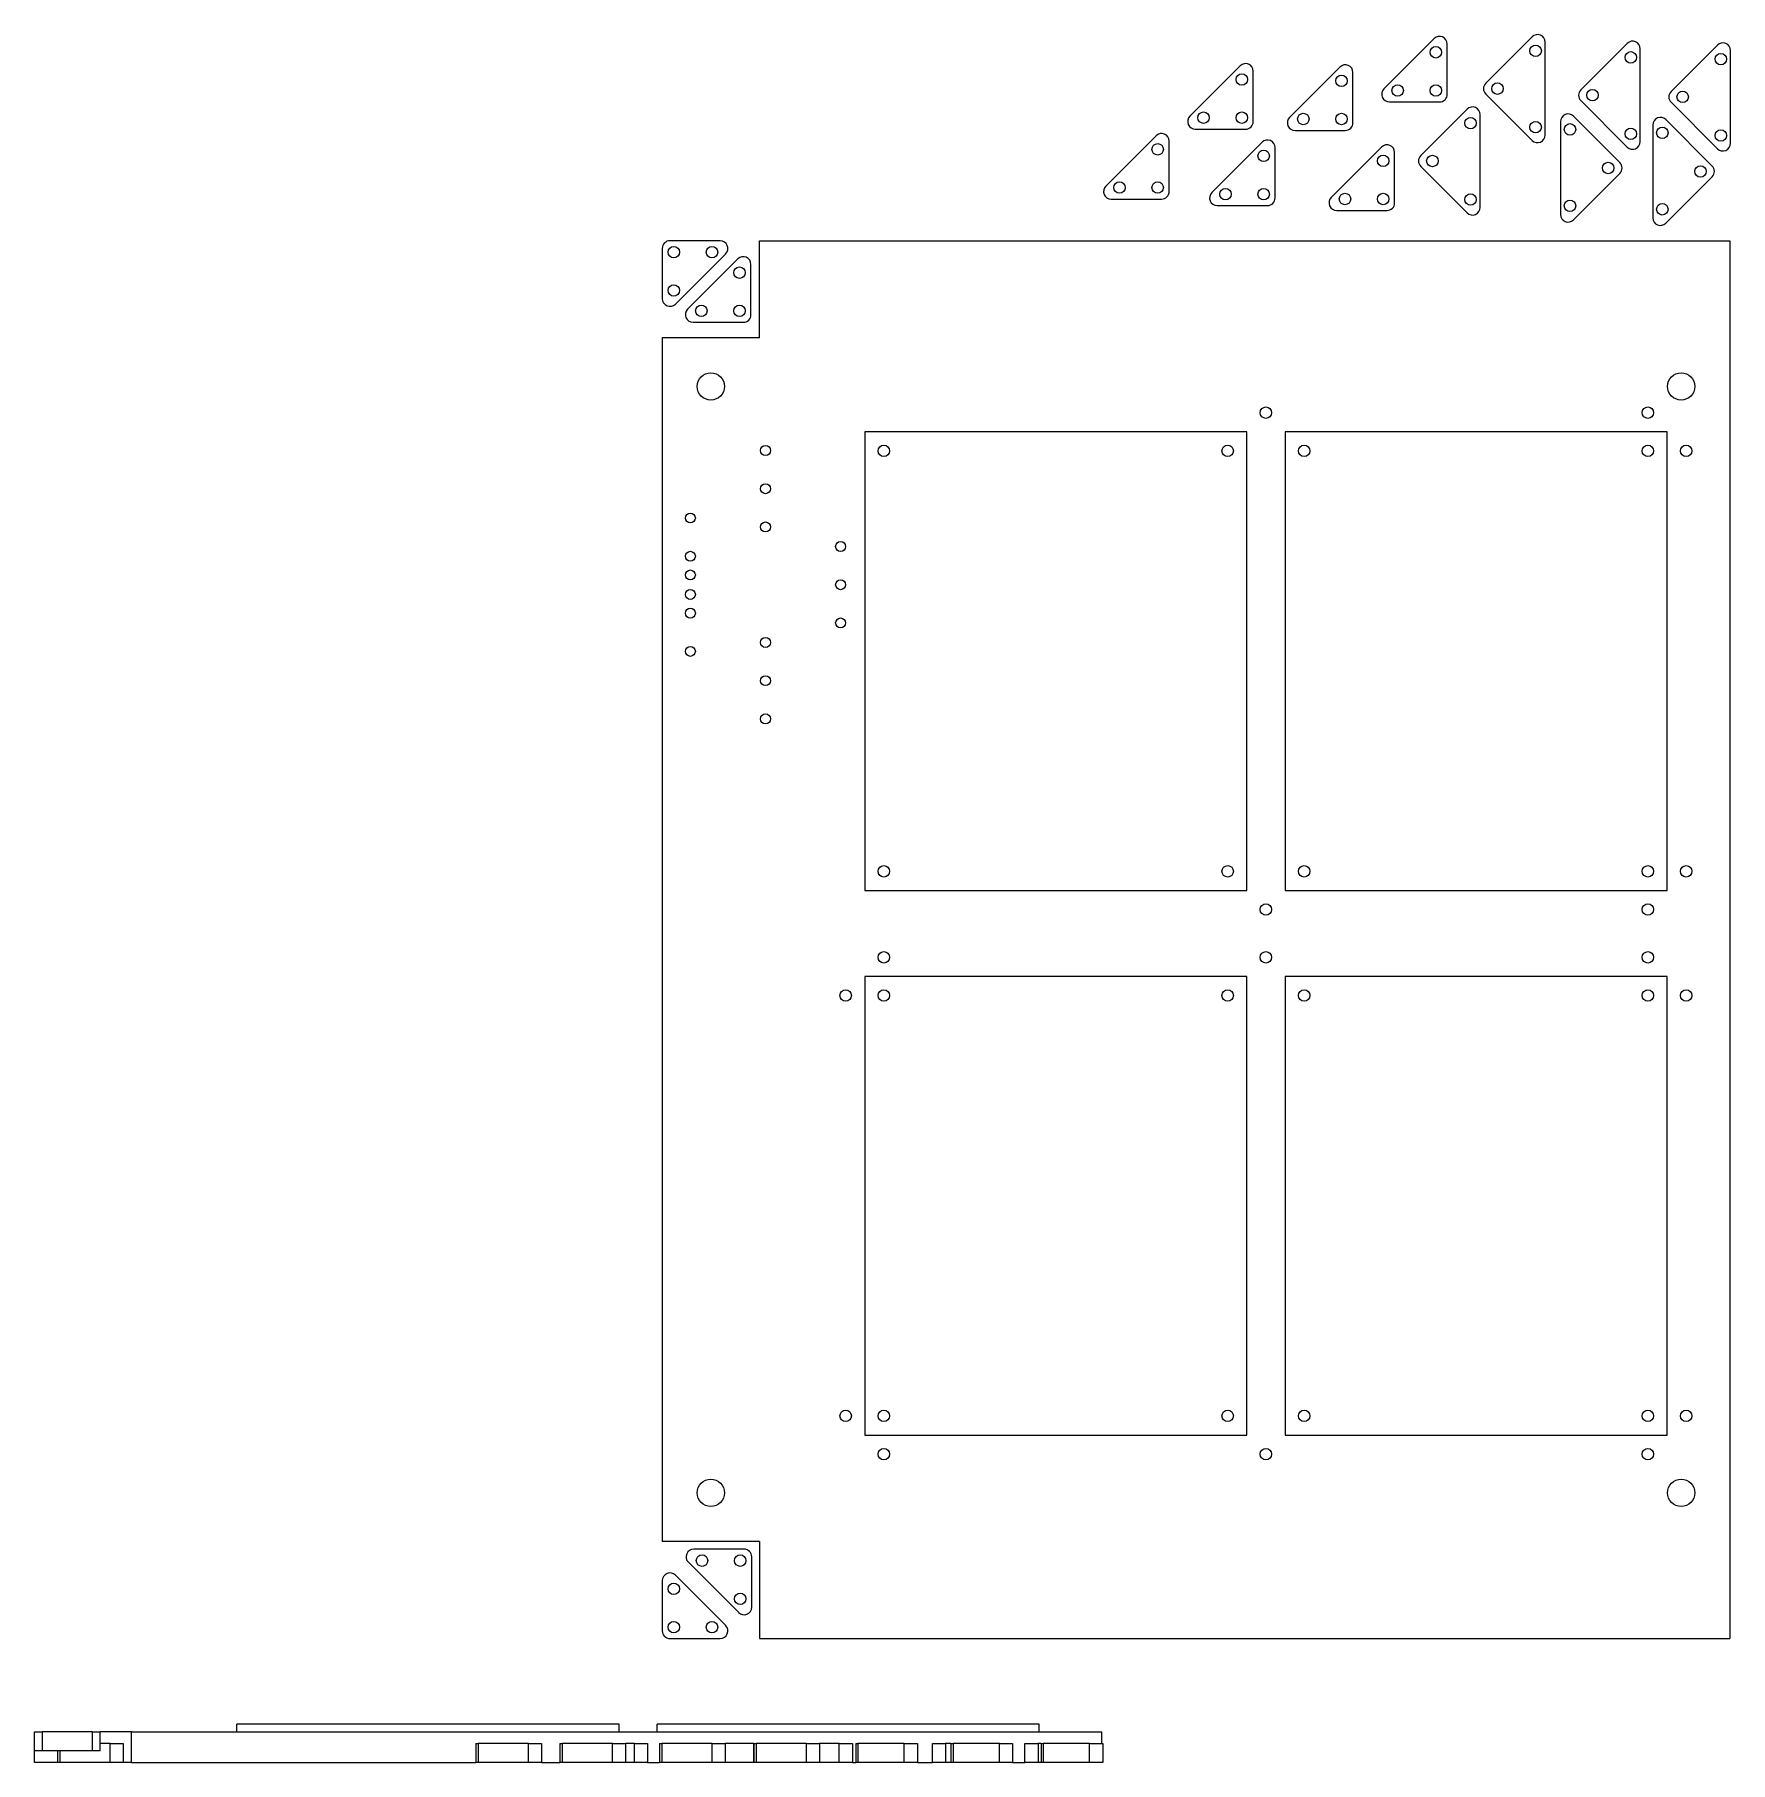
# Model space of a CAD drawing. Header units: millimetres. Extents: x -146 to 298, y -5 to 447.
import ezdxf

# ---------------------------------------------------------------- set-up
doc = ezdxf.new("R2010")
doc.units = ezdxf.units.MM

msp = doc.modelspace()

# ---------------------------------------------------------------- linework, layer by layer
at = {"color": 7, "linetype": 'Continuous', "lineweight": 15}
for p, q in [((220.11, 446.07), (206.93, 432.9)), ((223.52, 431.48), (223.52, 444.65)), ((245.72, 446.53), (233.58, 434.39)), ((249.14, 420.83), (249.14, 445.11)), ((270.62, 444.8), (258.48, 432.65)), ((274.04, 419.1), (274.04, 443.38)), ((294.23, 444.36), (282.09, 432.22)), ((169.32, 438.94), (156.15, 425.77)), ((195.42, 438.61), (182.25, 425.43)), ((297.64, 418.66), (297.64, 442.94)), ((172.73, 424.36), (172.73, 437.53)), ((198.83, 424.02), (198.83, 437.19)), ((233.58, 431.56), (245.72, 419.42)), ((258.48, 429.83), (270.62, 417.68)), ((208.35, 429.48), (221.52, 429.48)), ((228.7, 427.59), (216.56, 415.45)), ((232.12, 401.89), (232.12, 426.17)), ((268.68, 413.61), (256.54, 425.75)), ((282.09, 429.39), (294.23, 417.25)), ((147.3, 420.65), (134.13, 407.48)), ((157.56, 422.36), (170.73, 422.36)), ((183.66, 422.02), (196.83, 422.02)), ((253.13, 424.34), (253.13, 400.05)), ((277.31, 423.44), (277.31, 399.16)), ((292.86, 412.71), (280.72, 424.86)), ((150.72, 406.07), (150.72, 419.24)), ((175.05, 418.95), (161.87, 405.78)), ((178.46, 404.36), (178.46, 417.53)), ((206.32, 417.67), (193.15, 404.5)), ((209.74, 403.09), (209.74, 416.26)), ((216.56, 412.62), (228.7, 400.48)), ((256.54, 398.64), (268.68, 410.78)), ((280.72, 397.74), (292.86, 409.89)), ((135.55, 404.07), (148.72, 404.07)), ((163.29, 402.36), (176.46, 402.36)), ((194.57, 401.09), (207.74, 401.09)), ((18.04, 391.17), (18.04, 378)), ((33.21, 393.17), (20.04, 393.17)), ((21.46, 376.58), (34.63, 389.75)), ((43.44, 393.17), (297.44, 393.17)), ((43.44, 367.77), (43.44, 393.17)), ((297.44, 393.17), (297.44, 27.41)), ((37.84, 388.41), (24.67, 375.23)), ((41.25, 373.82), (41.25, 386.99)), ((26.08, 371.82), (39.25, 371.82)), ((18.04, 367.77), (18.04, 52.81)), ((43.44, 367.77), (18.04, 367.77)), ((171.04, 343.17), (71.04, 343.17)), ((71.04, 343.17), (71.04, 223.17)), ((171.04, 223.17), (171.04, 343.17)), ((281.04, 343.17), (181.04, 343.17)), ((181.04, 343.17), (181.04, 223.17)), ((281.04, 223.17), (281.04, 343.17)), ((71.04, 223.17), (171.04, 223.17)), ((181.04, 223.17), (281.04, 223.17)), ((171.04, 200.67), (71.04, 200.67)), ((71.04, 200.67), (71.04, 80.67)), ((171.04, 80.67), (171.04, 200.67)), ((281.04, 200.67), (181.04, 200.67)), ((181.04, 200.67), (181.04, 80.67)), ((281.04, 80.67), (281.04, 200.67)), ((71.04, 80.67), (171.04, 80.67)), ((181.04, 80.67), (281.04, 80.67)), ((43.44, 52.81), (18.04, 52.81)), ((39.44, 50.81), (26.27, 50.81)), ((43.44, 52.81), (43.44, 27.41)), ((24.86, 47.39), (38.03, 34.22)), ((41.44, 35.64), (41.44, 48.81)), ((18.04, 42.58), (18.04, 29.41)), ((34.63, 30.82), (21.46, 43.99)), ((20.04, 27.41), (33.21, 27.41)), ((43.44, 27.41), (297.44, 27.41)), ((6.71, 5), (-93.29, 5)), ((-93.29, 3), (-93.29, 5)), ((6.71, 3), (6.71, 5)), ((116.71, 5), (16.71, 5)), ((16.71, 3), (16.71, 5)), ((116.71, 3), (116.71, 5)), ((-146.29, -2), (-146.29, 3)), ((-146.29, 3), (-144.29, 3)), ((-144.29, 3), (-144.29, -2)), ((-131.11, 3), (-144.29, 3)), ((-131.11, -2), (-131.11, 3)), ((-131.11, 3), (-129.11, 3)), ((-129.11, -2), (-129.11, 3)), ((-120.89, 3), (-129.11, 3)), ((-126.49, 0), (-129.11, 0)), ((-126.49, -5), (-126.49, 0)), ((-126.49, 0), (-123.07, 0)), ((-123.07, 0), (-123.07, -5)), ((-120.89, 3), (133.11, 3)), ((-120.89, -5), (-120.89, 3)), ((-30.78, 0), (-30.78, -5)), ((-30.78, 0), (-30.2, 0)), ((-30.2, 0), (-30.2, -5)), ((-17.02, 0), (-30.2, 0)), ((-17.02, -5), (-17.02, 0)), ((-17.02, 0), (-13.61, 0)), ((-13.61, 0), (-13.61, -5)), ((-8.77, 0), (-8.77, -5)), ((-8.77, 0), (-8.18, 0)), ((-8.18, 0), (-8.18, -5)), ((4.99, 0), (-8.18, 0)), ((4.99, -5), (4.99, 0)), ((4.99, 0), (8.4, 0)), ((8.4, 0), (8.4, -5)), ((10.72, 0), (8.4, 0)), ((10.72, -5), (10.72, 0)), ((10.72, 0), (14.13, 0)), ((14.13, 0), (14.13, -5)), ((17.33, 0), (17.33, -5)), ((17.33, 0), (17.92, 0)), ((17.92, 0), (17.92, -5)), ((31.09, 0), (17.92, 0)), ((31.09, -5), (31.09, 0)), ((31.09, 0), (34.51, 0)), ((42, 0), (34.51, 0)), ((34.51, 0), (34.51, -5)), ((42, -5), (42, 0)), ((42.02, 0), (42.02, -5)), ((42.02, 0), (42.61, 0)), ((42.61, 0), (42.61, -5)), ((55.78, 0), (42.61, 0)), ((55.78, -5), (55.78, 0)), ((55.78, 0), (59.19, 0)), ((64.37, 0), (59.19, 0)), ((59.19, 0), (59.19, -5)), ((64.37, -5), (64.37, 0)), ((64.37, 0), (67.79, 0)), ((67.79, 0), (67.79, -5)), ((68.66, 0), (68.66, -5)), ((68.66, 0), (69.25, 0)), ((69.25, 0), (69.25, -5)), ((81.39, 0), (69.25, 0)), ((81.39, -5), (81.39, 0)), ((81.39, 0), (84.81, 0)), ((84.81, 0), (84.81, -5)), ((88.8, -5), (88.8, 0)), ((88.8, 0), (92.21, 0)), ((92.21, 0), (92.21, -5)), ((93.57, 0), (92.21, 0)), ((93.57, 0), (93.57, -5)), ((93.57, 0), (94.15, 0)), ((94.15, 0), (94.15, -5)), ((106.3, 0), (94.15, 0)), ((106.3, -5), (106.3, 0)), ((106.3, 0), (109.71, 0)), ((109.71, 0), (109.71, -5)), ((112.98, -5), (112.98, 0)), ((112.98, 0), (116.39, 0)), ((116.39, 0), (116.39, -5)), ((117.17, 0), (116.39, 0)), ((117.17, 0), (117.17, -5)), ((117.17, 0), (117.76, 0)), ((117.76, 0), (117.76, -5)), ((129.9, 0), (117.76, 0)), ((129.9, -5), (129.9, 0)), ((129.9, 0), (133.32, 0)), ((133.11, 0), (133.11, 3)), ((133.32, 0), (133.32, -5)), ((-144.29, -2), (-146.29, -2)), ((-146.29, -5), (-146.29, -2)), ((-131.11, -2), (-144.29, -2)), ((-140.25, -2), (-140.25, -5)), ((-129.11, -2), (-131.11, -2)), ((-140.25, -5), (-146.29, -5)), ((-139.66, -5), (-140.25, -5)), ((-126.49, -5), (-139.66, -5)), ((-123.07, -5), (-126.49, -5)), ((-120.89, -5), (-123.07, -5)), ((-120.89, -5), (-30.78, -5)), ((-30.2, -5), (-30.78, -5)), ((-17.02, -5), (-30.2, -5)), ((-13.61, -5), (-17.02, -5)), ((-13.61, -5), (-8.77, -5)), ((-8.18, -5), (-8.77, -5)), ((4.99, -5), (-8.18, -5)), ((8.4, -5), (4.99, -5)), ((10.72, -5), (8.4, -5)), ((14.13, -5), (10.72, -5)), ((14.13, -5), (17.33, -5)), ((17.92, -5), (17.33, -5)), ((31.09, -5), (17.92, -5)), ((34.51, -5), (31.09, -5)), ((42, -5), (34.51, -5)), ((42.61, -5), (42.02, -5)), ((55.78, -5), (42.61, -5)), ((59.19, -5), (55.78, -5)), ((64.37, -5), (59.19, -5)), ((67.79, -5), (64.37, -5)), ((67.79, -5), (68.66, -5)), ((69.25, -5), (68.66, -5)), ((81.39, -5), (69.25, -5)), ((84.81, -5), (81.39, -5)), ((84.81, -5), (88.8, -5)), ((92.21, -5), (88.8, -5)), ((93.57, -5), (92.21, -5)), ((94.15, -5), (93.57, -5)), ((106.3, -5), (94.15, -5)), ((109.71, -5), (106.3, -5)), ((109.71, -5), (112.98, -5)), ((116.39, -5), (112.98, -5)), ((117.17, -5), (116.39, -5)), ((117.76, -5), (117.17, -5)), ((129.9, -5), (117.76, -5)), ((133.32, -5), (129.9, -5))]:
    msp.add_line(p, q, dxfattribs=at)
at = {"color": 8, "linetype": 'Continuous', "lineweight": 15}
msp.add_line((-139.66, -2), (-139.66, -5), dxfattribs=at)
at = {"color": 7, "linetype": 'Continuous', "lineweight": 15}
for centre, radius in [((220.52, 442.48), 1.5), ((246.64, 442.87), 1.5), ((271.54, 441.14), 1.5), ((295.14, 440.7), 1.5), ((169.73, 435.36), 1.5), ((195.83, 435.02), 1.5), ((236.64, 432.97), 1.5), ((210.52, 432.48), 1.5), ((220.52, 432.48), 1.5), ((261.54, 431.24), 1.5), ((285.14, 430.8), 1.5), ((159.73, 425.36), 1.5), ((169.73, 425.36), 1.5), ((185.83, 425.02), 1.5), ((195.83, 425.02), 1.5), ((229.62, 423.93), 1.5), ((246.64, 422.87), 1.5), ((255.63, 422.3), 1.5), ((271.54, 421.14), 1.5), ((279.81, 421.4), 1.5), ((295.14, 420.7), 1.5), ((147.72, 417.07), 1.5), ((175.46, 415.36), 1.5), ((206.74, 414.09), 1.5), ((219.62, 414.03), 1.5), ((265.63, 412.2), 1.5), ((289.81, 411.3), 1.5), ((137.72, 407.07), 1.5), ((147.72, 407.07), 1.5), ((165.46, 405.36), 1.5), ((175.46, 405.36), 1.5), ((196.74, 404.09), 1.5), ((206.74, 404.09), 1.5), ((229.62, 403.93), 1.5), ((255.63, 402.3), 1.5), ((279.81, 401.4), 1.5), ((21.04, 390.17), 1.5), ((31.04, 390.17), 1.5), ((38.25, 384.82), 1.5), ((21.04, 380.17), 1.5), ((28.25, 374.82), 1.5), ((38.25, 374.82), 1.5), ((30.74, 355.05), 3.57), ((284.74, 355.05), 3.57), ((176.04, 348.17), 1.5), ((276.04, 348.17), 1.5), ((45.05, 338.28), 1.3), ((76.04, 338.17), 1.5), ((166.04, 338.17), 1.5), ((186.04, 338.17), 1.5), ((276.04, 338.17), 1.5), ((286.04, 338.17), 1.5), ((45.05, 328.28), 1.3), ((25.39, 320.61), 1.3), ((45.05, 318.28), 1.3), ((64.71, 313.16), 1.3), ((25.39, 310.61), 1.3), ((25.39, 305.72), 1.3), ((64.71, 303.16), 1.3), ((25.39, 300.61), 1.3), ((25.39, 295.72), 1.3), ((64.71, 293.16), 1.3), ((25.39, 285.72), 1.3), ((45.05, 288.05), 1.3), ((45.05, 278.05), 1.3), ((45.05, 268.05), 1.3), ((76.04, 228.17), 1.5), ((166.04, 228.17), 1.5), ((186.04, 228.17), 1.5), ((276.04, 228.17), 1.5), ((286.04, 228.17), 1.5), ((176.04, 218.17), 1.5), ((276.04, 218.17), 1.5), ((76.04, 205.67), 1.5), ((176.04, 205.67), 1.5), ((276.04, 205.67), 1.5), ((66.04, 195.67), 1.5), ((76.04, 195.67), 1.5), ((166.04, 195.67), 1.5), ((186.04, 195.67), 1.5), ((276.04, 195.67), 1.5), ((286.04, 195.67), 1.5), ((66.04, 85.67), 1.5), ((76.04, 85.67), 1.5), ((166.04, 85.67), 1.5), ((186.04, 85.67), 1.5), ((276.04, 85.67), 1.5), ((286.04, 85.67), 1.5), ((76.04, 75.67), 1.5), ((176.04, 75.67), 1.5), ((276.04, 75.67), 1.5), ((30.74, 65.53), 3.57), ((284.74, 65.53), 3.57), ((28.44, 47.81), 1.5), ((38.44, 47.81), 1.5), ((21.04, 40.41), 1.5), ((38.44, 37.81), 1.5), ((21.04, 30.41), 1.5), ((31.04, 30.41), 1.5)]:
    msp.add_circle(centre, radius, dxfattribs=at)
for centre, start, end in [((221.52, 444.65), 0, 135), ((247.14, 445.11), 0, 135), ((272.04, 443.38), 0, 135), ((295.64, 442.94), 0, 135), ((170.73, 437.53), 0, 135), ((196.83, 437.19), 0, 135), ((234.99, 432.97), 135, 225), ((208.35, 431.48), 135, 270), ((221.52, 431.48), 270, 0), ((259.9, 431.24), 135, 225), ((283.5, 430.8), 135, 225), ((157.56, 424.36), 135, 270), ((183.66, 424.02), 135, 270), ((230.12, 426.17), 0, 135), ((255.13, 424.34), 45, 180), ((279.31, 423.44), 45, 180), ((148.72, 419.24), 0, 135), ((170.73, 424.36), 270, 0), ((196.83, 424.02), 270, 0), ((247.14, 420.83), 225, 0), ((176.46, 417.53), 0, 135), ((207.74, 416.26), 0, 135), ((272.04, 419.1), 225, 0), ((295.64, 418.66), 225, 0), ((217.97, 414.03), 135, 225), ((267.27, 412.2), 315, 45), ((291.45, 411.3), 315, 45), ((135.55, 406.07), 135, 270), ((148.72, 406.07), 270, 0), ((163.29, 404.36), 135, 270), ((176.46, 404.36), 270, 0), ((194.57, 403.09), 135, 270), ((207.74, 403.09), 270, 0), ((230.12, 401.89), 225, 0), ((255.13, 400.05), 180, 315), ((279.31, 399.16), 180, 315), ((20.04, 391.17), 90, 180), ((33.21, 391.17), 315, 90), ((39.25, 386.99), 0, 135), ((20.04, 378), 180, 315), ((26.08, 373.82), 135, 270), ((39.25, 373.82), 270, 0), ((26.27, 48.81), 90, 225), ((39.44, 48.81), 0, 90), ((20.04, 42.58), 45, 180), ((39.44, 35.64), 225, 0), ((20.04, 29.41), 180, 270), ((33.21, 29.41), 270, 45)]:
    msp.add_arc(centre, 2, start, end, dxfattribs=at)

doc.saveas('drawing.dxf')
